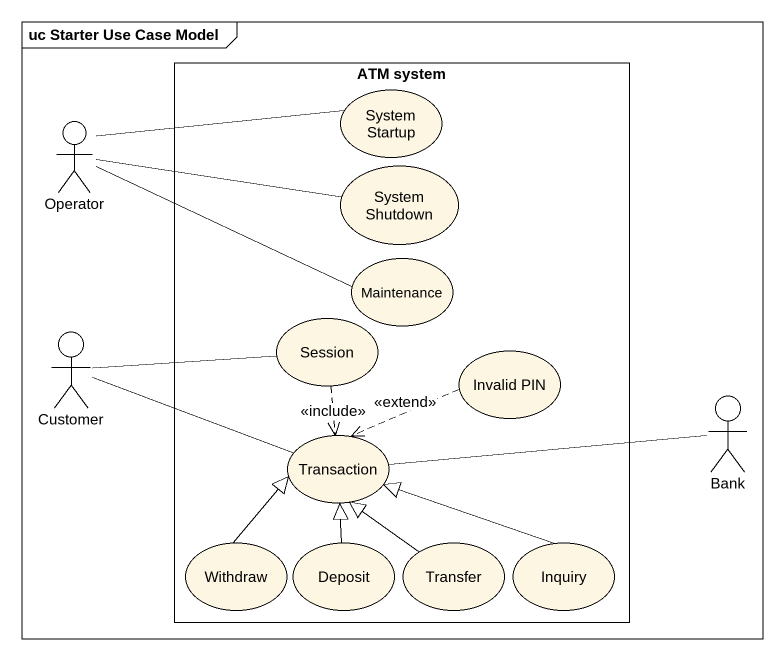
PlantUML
@startuml
mainframe uc Starter Use Case Model
rectangle "ATM system" as ATM_system {
  usecase "System Startup" as System_Startup
  usecase "System Shutdown" as System_Shutdown
  usecase Maintenance
  usecase Session
  usecase "Invalid PIN" as Invalid_PIN
  usecase Transaction
  usecase Withdraw
  usecase Deposit
  usecase Transfer
  usecase Inquiry
}
actor Operator
actor Customer
actor Bank
Operator -right- System_Startup
Operator -right- System_Shutdown
Operator -right- Maintenance
Customer -right- Session
Customer -right- Transaction
Session ..> Transaction : <<include>>
Invalid_PIN .left.> Transaction : <<extend>>
Transaction -right- Bank
Withdraw -up-|> Transaction
Deposit -up-|> Transaction
Transfer -up-|> Transaction
Inquiry -left-|> Transaction
@enduml
